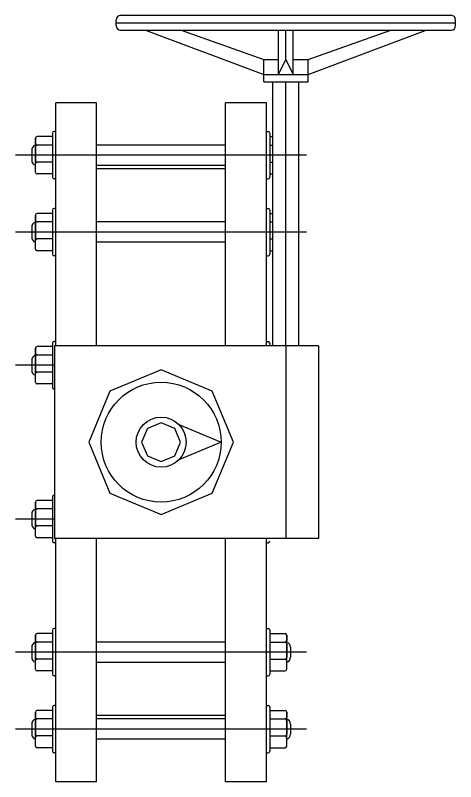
# Model space of a CAD drawing. Header units: millimetres. Extents: x 1218 to 72853, y -34712 to 16286.
# Drawn here: x 69898.6 to 70157.9, y 9871.6 to 10323 of the extents above; entities that cross this region are included whole.
import ezdxf

# ---------------------------------------------------------------- set-up
doc = ezdxf.new("R2010")
doc.units = ezdxf.units.MM
doc.styles.get("Standard").update_dxf_attribs({"font": 'arial.ttf'})

# ---------------------------------------------------------------- blocks, each defined once
blk = doc.blocks.new('VANBUOM-DN250 PCCC')
for p, q in [((-26.52, 245.37), (-26.52, 248.85)), ((-23.91, 251.46), (170.87, 251.46)), ((173.48, 245.37), (173.48, 248.85)), ((-26.52, 247.11), (173.48, 247.11)), ((-23.91, 242.76), (170.87, 242.76)), ((-9.13, 242.76), (60.44, 216.68)), ((11.74, 242.76), (60.44, 225.37)), ((69.13, 216.68), (69.13, 242.76)), ((73.48, 225.37), (73.48, 242.76)), ((77.83, 216.68), (77.83, 242.76)), ((86.53, 225.37), (135.22, 242.76)), ((86.53, 216.68), (156.09, 242.76)), ((60.44, 225.37), (69.13, 225.37)), ((60.44, 212.33), (60.44, 225.37)), ((69.13, 216.68), (73.48, 225.37)), ((73.48, 225.37), (77.83, 216.68)), ((77.83, 225.37), (86.53, 225.37)), ((86.53, 212.33), (86.53, 225.37)), ((60.44, 216.68), (86.53, 216.68)), ((60.44, 212.33), (86.53, 212.33)), ((65.87, 56.81), (65.87, 212.33)), ((73.48, 56.81), (73.48, 212.33)), ((81.09, 56.81), (81.09, 212.33)), ((-62, 56.81), (-62, 200)), ((-38, 200), (-62, 200)), ((-38, 56.81), (-38, 200)), ((38, 56.81), (38, 200)), ((62, 200), (38, 200)), ((62, 56.81), (62, 200)), ((-64, 182.04), (-64, 156.04)), ((-62, 183.04), (-63, 183.04)), ((62, 183.04), (63, 183.04)), ((64, 182.04), (64, 156.04)), ((-74, 159.04), (-74, 179.04)), ((-74, 179.04), (-74, 176.04)), ((-64, 180.04), (-73, 180.04)), ((64, 180.04), (65.87, 180.04)), ((-76.19, 172.04), (-76.19, 166.04)), ((-74, 174.04), (-74, 166.04)), ((-64, 175.04), (-73, 175.04)), ((38, 175.04), (-38, 175.04)), ((64, 175.04), (65.87, 175.04)), ((85.59, 169.04), (-85.84, 169.04)), ((-64, 165.04), (-73, 165.04)), ((38, 163.04), (-38, 163.04)), ((64, 165.04), (65.87, 165.04)), ((-64, 158.04), (-73, 158.04)), ((38, 161), (-38, 161)), ((64, 158.04), (65.87, 158.04)), ((-62, 155.04), (-63, 155.04)), ((62, 155.04), (63, 155.04)), ((-64, 136.74), (-64, 110.74)), ((-62, 137.74), (-63, 137.74)), ((62, 137.74), (63, 137.74)), ((64, 136.74), (64, 110.74)), ((-74, 113.74), (-74, 133.74)), ((-74, 133.74), (-74, 130.74)), ((-64, 134.74), (-73, 134.74)), ((64, 134.74), (65.87, 134.74)), ((-76.19, 126.74), (-76.19, 120.74)), ((-74, 128.74), (-74, 120.74)), ((-64, 129.74), (-73, 129.74)), ((38, 129.74), (-38, 129.74)), ((64, 129.74), (65.87, 129.74)), ((85.59, 123.74), (-85.84, 123.74)), ((-64, 119.74), (-73, 119.74)), ((38, 117.74), (-38, 117.74)), ((64, 119.74), (65.87, 119.74)), ((-64, 112.74), (-73, 112.74)), ((-62, 109.74), (-63, 109.74)), ((62, 109.74), (63, 109.74)), ((64, 112.74), (65.87, 112.74)), ((-62, 59.29), (-63, 59.29)), ((62, 59.29), (63, 59.29)), ((-74, 35.29), (-74, 55.29)), ((-74, 55.29), (-74, 52.29)), ((-64, 56.29), (-73, 56.29)), ((-64, 58.29), (-64, 32.29)), ((92.72, 56.81), (-62.78, 56.81)), ((-62.78, 56.81), (-62.78, -56.81)), ((64, 58.29), (64, 56.81)), ((73.48, 56.81), (73.48, -56.81)), ((92.72, 56.81), (92.72, -56.81)), ((-74, 50.29), (-74, 42.29)), ((-64, 51.29), (-73, 51.29)), ((-62.78, 45.29), (-85.84, 45.29)), ((-76.19, 48.29), (-76.19, 42.29)), ((-64, 41.29), (-73, 41.29)), ((-64, 34.29), (-73, 34.29)), ((-62.78, 31.29), (-63, 31.29)), ((10.42, 10.42), (35.32, 0)), ((35.32, 0), (10.42, -10.42)), ((-62.78, -31.29), (-63, -31.29)), ((-74, -55.29), (-74, -35.29)), ((-74, -35.29), (-74, -38.29)), ((-64, -34.29), (-73, -34.29)), ((-64, -32.29), (-64, -58.29)), ((-74, -40.29), (-74, -48.29)), ((-64, -39.29), (-73, -39.29)), ((-76.19, -42.29), (-76.19, -48.29)), ((-62.78, -45.29), (-85.84, -45.29)), ((-64, -49.29), (-73, -49.29)), ((-64, -56.29), (-73, -56.29)), ((92.72, -56.81), (-62.78, -56.81)), ((-62, -200), (-62, -56.81)), ((-38, -200), (-38, -56.81)), ((38, -200), (38, -56.81)), ((62, -200), (62, -56.81)), ((-62, -59.29), (-63, -59.29)), ((62, -59.29), (63, -59.29)), ((-64, -112.74), (-73, -112.74)), ((-64, -110.74), (-64, -136.74)), ((-62, -109.74), (-63, -109.74)), ((62, -109.74), (63, -109.74)), ((64, -110.74), (64, -136.74)), ((64, -112.74), (73, -112.74)), ((-74, -113.74), (-74, -116.74)), ((-74, -133.74), (-74, -113.74)), ((74, -113.74), (74, -116.74)), ((74, -133.74), (74, -113.74)), ((-76.19, -120.74), (-76.19, -126.74)), ((-74, -118.74), (-74, -126.74)), ((-64, -117.74), (-73, -117.74)), ((38, -117.74), (-38, -117.74)), ((64, -117.74), (73, -117.74)), ((74, -118.74), (74, -126.74)), ((76.19, -120.74), (76.19, -126.74)), ((85.59, -123.74), (-85.84, -123.74)), ((-64, -127.74), (-73, -127.74)), ((38, -129.74), (-38, -129.74)), ((64, -127.74), (73, -127.74)), ((-64, -134.74), (-73, -134.74)), ((64, -134.74), (73, -134.74)), ((-62, -137.74), (-63, -137.74)), ((62, -137.74), (63, -137.74)), ((-64, -156.04), (-64, -182.04)), ((-62, -155.04), (-63, -155.04)), ((62, -155.04), (63, -155.04)), ((64, -156.04), (64, -182.04)), ((-74, -159.04), (-74, -162.04)), ((-74, -179.04), (-74, -159.04)), ((-64, -158.04), (-73, -158.04)), ((38, -161), (-38, -161)), ((64, -158.04), (73, -158.04)), ((74, -159.04), (74, -162.04)), ((74, -179.04), (74, -159.04)), ((-76.19, -166.04), (-76.19, -172.04)), ((-74, -164.04), (-74, -172.04)), ((-64, -163.04), (-73, -163.04)), ((38, -163.04), (-38, -163.04)), ((64, -163.04), (73, -163.04)), ((74, -164.04), (74, -172.04)), ((76.19, -166.04), (76.19, -172.04)), ((85.59, -169.04), (-85.84, -169.04)), ((-64, -173.04), (-73, -173.04)), ((38, -175.04), (-38, -175.04)), ((64, -173.04), (73, -173.04)), ((-64, -180.04), (-73, -180.04)), ((64, -180.04), (73, -180.04)), ((-62, -183.04), (-63, -183.04)), ((62, -183.04), (63, -183.04)), ((-38, -200), (-62, -200)), ((62, -200), (38, -200))]:
    blk.add_line(p, q)
for points in [[(0, -42.61), (30.13, -30.13), (42.61, 0), (30.13, 30.13), (0, 42.61), (-30.13, 30.13), (-42.61, 0), (-30.13, -30.13)], [(0, -11.45), (8.1, -8.1), (11.45, 0), (8.1, 8.1), (0, 11.45), (-8.1, 8.1), (-11.45, 0), (-8.1, -8.1)]]:
    blk.add_lwpolyline(points, close=True)
for radius in [35.32, 14.74]:
    blk.add_circle((0, 0), radius)
for centre, radius, start, end in [((-23.91, 248.85), 2.61, 90, 180), ((170.87, 248.85), 2.61, 0, 90), ((-23.91, 245.37), 2.61, 180, 270), ((170.87, 245.37), 2.61, 270, 0), ((-63, 182.04), 1, 90, 180), ((63, 182.04), 1, 0, 90), ((-73, 179.04), 1, 90, 180), ((-73.19, 172.04), 3, 105.67, 180), ((-73, 176.04), 1, 180, 270), ((-73, 174.04), 1, 90, 180), ((-73.19, 166.04), 3, 180, 254.33), ((-73, 166.04), 1, 180, 270), ((-73, 164.04), 1, 90, 180), ((-73, 159.04), 1, 180, 270), ((-63, 156.04), 1, 180, 270), ((63, 156.04), 1, 270, 0), ((-63, 136.74), 1, 90, 180), ((63, 136.74), 1, 0, 90), ((-73, 133.74), 1, 90, 180), ((-73.19, 126.74), 3, 105.67, 180), ((-73, 130.74), 1, 180, 270), ((-73, 128.74), 1, 90, 180), ((-73.19, 120.74), 3, 180, 254.33), ((-73, 120.74), 1, 180, 270), ((-73, 118.74), 1, 90, 180), ((-73, 113.74), 1, 180, 270), ((-63, 110.74), 1, 180, 270), ((63, 110.74), 1, 270, 0), ((-63, 58.29), 1, 90, 180), ((63, 58.29), 1, 0, 90), ((-73, 55.29), 1, 90, 180), ((-73.19, 48.29), 3, 105.67, 180), ((-73, 52.29), 1, 180, 270), ((-73, 50.29), 1, 90, 180), ((-73.19, 42.29), 3, 180, 254.33), ((-73, 42.29), 1, 180, 270), ((-73, 40.29), 1, 90, 180), ((-73, 35.29), 1, 180, 270), ((-63, 32.29), 1, 180, 270), ((-63, -32.29), 1, 90, 180), ((-73, -35.29), 1, 90, 180), ((-73.19, -42.29), 3, 105.67, 180), ((-73, -38.29), 1, 180, 270), ((-73, -40.29), 1, 90, 180), ((-73.19, -48.29), 3, 180, 254.33), ((-73, -48.29), 1, 180, 270), ((-73, -50.29), 1, 90, 180), ((-73, -55.29), 1, 180, 270), ((-63, -58.29), 1, 180, 270), ((63, -58.29), 1, 270, 0), ((-73, -113.74), 1, 90, 180), ((-63, -110.74), 1, 90, 180), ((63, -110.74), 1, 0, 90), ((73, -113.74), 1, 0, 90), ((-73, -116.74), 1, 180, 270), ((73, -116.74), 1, 270, 0), ((-73.19, -120.74), 3, 105.67, 180), ((-73, -118.74), 1, 90, 180), ((73, -118.74), 1, 0, 90), ((73.19, -120.74), 3, 0, 74.33), ((-73.19, -126.74), 3, 180, 254.33), ((-73, -126.74), 1, 180, 270), ((-73, -128.74), 1, 90, 180), ((73, -126.74), 1, 270, 0), ((73, -128.74), 1, 0, 90), ((73.19, -126.74), 3, 285.67, 0), ((-73, -133.74), 1, 180, 270), ((73, -133.74), 1, 270, 0), ((-63, -136.74), 1, 180, 270), ((63, -136.74), 1, 270, 0), ((-63, -156.04), 1, 90, 180), ((63, -156.04), 1, 0, 90), ((-73, -159.04), 1, 90, 180), ((-73, -162.04), 1, 180, 270), ((73, -159.04), 1, 0, 90), ((73, -162.04), 1, 270, 0), ((-73.19, -166.04), 3, 105.67, 180), ((-73, -164.04), 1, 90, 180), ((73, -164.04), 1, 0, 90), ((73.19, -166.04), 3, 0, 74.33), ((-73.19, -172.04), 3, 180, 254.33), ((-73, -172.04), 1, 180, 270), ((-73, -174.04), 1, 90, 180), ((73, -172.04), 1, 270, 0), ((73, -174.04), 1, 0, 90), ((73.19, -172.04), 3, 285.67, 0), ((-73, -179.04), 1, 180, 270), ((73, -179.04), 1, 270, 0), ((-63, -182.04), 1, 180, 270), ((63, -182.04), 1, 270, 0)]:
    blk.add_arc(centre, radius, start, end)
at = {"flags": 1}
for p in [(-62.78, 0), (62, 0)]:
    blk.add_attdef('AMC', p, '', height=0.5, dxfattribs=at)

msp = doc.modelspace()

# ---------------------------------------------------------------- block references
at = {"color": 1}
msp.add_blockref('VANBUOM-DN250 PCCC', (69984.4, 10071.56), dxfattribs=at)

doc.saveas('drawing.dxf')
